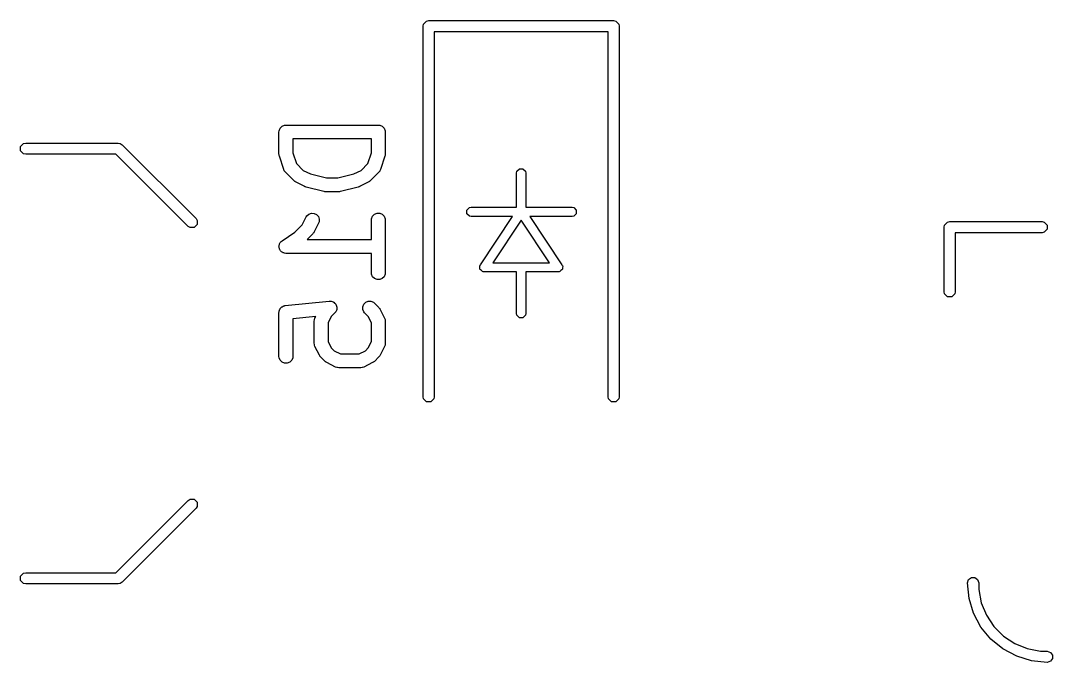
# Model space of a CAD drawing. Extents: x 104 to 228, y -134 to -58.
# Drawn here: x 167.97 to 179.14, y -109.88 to -102.94 of the extents above; entities that cross this region are included whole.
import ezdxf

# ---------------------------------------------------------------- set-up
doc = ezdxf.new("R2010")
doc.units = 0
doc.layers.add('BLACK', color=7, linetype='CONTINUOUS')

msp = doc.modelspace()

# ---------------------------------------------------------------- linework, layer by layer
at = {"layer": 'BLACK', "linetype": 'CONTINUOUS'}
for p, q in [((172.33, -103), (172.334567, -102.977039)), ((172.33, -107.01), (172.33, -103)), ((172.334567, -102.977039), (172.367039, -102.944567)), ((172.367039, -102.944567), (172.39, -102.94)), ((172.39, -102.94), (174.39, -102.94)), ((174.39, -102.94), (174.412961, -102.944567)), ((174.412961, -102.944567), (174.445433, -102.977039)), ((174.445433, -102.977039), (174.45, -103)), ((174.45, -103), (174.45, -107.01)), ((174.33, -103.06), (172.45, -103.06)), ((172.45, -103.06), (172.45, -107.01)), ((174.33, -107.01), (174.33, -103.06)), ((170.769819, -104.145714), (170.77126, -104.131082)), ((170.769819, -104.383809), (170.769819, -104.145714)), ((170.77126, -104.131082), (170.782459, -104.104046)), ((170.782459, -104.104046), (170.803151, -104.083354)), ((170.803151, -104.083354), (170.830187, -104.072155)), ((170.830187, -104.072155), (170.844819, -104.070714)), ((170.844819, -104.070714), (171.844819, -104.070714)), ((171.844819, -104.070714), (171.859451, -104.072155)), ((171.859451, -104.072155), (171.886487, -104.083354)), ((171.886487, -104.083354), (171.907179, -104.104046)), ((171.907179, -104.104046), (171.918378, -104.131082)), ((171.918378, -104.131082), (171.919819, -104.145714)), ((171.919819, -104.145714), (171.919819, -104.383809)), ((171.769819, -104.220714), (170.919819, -104.220714)), ((170.919819, -104.220714), (170.919819, -104.371638)), ((171.769819, -104.371639), (171.769819, -104.220714)), ((167.974567, -104.302039), (168.007039, -104.269567)), ((167.974567, -104.347961), (167.974567, -104.302039)), ((168.007039, -104.380433), (167.974567, -104.347961)), ((168.007039, -104.269567), (168.03, -104.265)), ((168.03, -104.265), (169.03, -104.265)), ((169.03, -104.265), (169.052961, -104.269567)), ((169.052961, -104.269567), (169.072426, -104.282574)), ((169.072426, -104.282574), (169.872427, -105.082574)), ((168.03, -104.385), (168.007039, -104.380433)), ((169.005148, -104.385), (168.03, -104.385)), ((169.787574, -105.167427), (169.005148, -104.385)), ((170.770548, -104.391214), (170.769819, -104.383809)), ((170.770408, -104.393189), (170.770548, -104.391214)), ((170.770998, -104.395786), (170.770408, -104.393189)), ((170.77126, -104.398441), (170.770998, -104.395786)), ((170.772018, -104.400272), (170.77126, -104.398441)), ((170.773668, -104.407526), (170.772018, -104.400272)), ((170.821287, -104.550383), (170.773668, -104.407526)), ((170.919819, -104.371638), (170.95799, -104.486152)), ((171.731648, -104.486151), (171.769819, -104.371639)), ((171.91597, -104.407527), (171.868351, -104.550383)), ((171.917619, -104.400271), (171.91597, -104.407527)), ((171.918378, -104.398441), (171.917619, -104.400271)), ((171.918639, -104.395787), (171.918378, -104.398441)), ((171.91923, -104.39319), (171.918639, -104.395787)), ((171.919819, -104.383809), (171.919089, -104.391215)), ((171.919089, -104.391215), (171.91923, -104.39319)), ((170.827281, -104.563808), (170.821287, -104.550383)), ((170.829046, -104.565843), (170.827281, -104.563808)), ((170.830078, -104.568334), (170.829046, -104.565843)), ((170.839405, -104.579699), (170.830078, -104.568334)), ((170.934643, -104.674937), (170.839405, -104.579699)), ((170.95799, -104.486152), (171.032103, -104.560265)), ((171.032103, -104.560265), (171.10909, -104.598758)), ((171.580547, -104.598758), (171.657534, -104.560264)), ((171.657534, -104.560264), (171.731648, -104.486151)), ((171.850233, -104.579699), (171.754994, -104.674937)), ((171.859561, -104.568334), (171.850233, -104.579699)), ((171.860592, -104.565843), (171.859561, -104.568334)), ((171.862357, -104.563809), (171.860592, -104.565843)), ((171.868351, -104.550383), (171.862357, -104.563809)), ((173.34, -104.59), (173.343806, -104.570866)), ((173.34, -104.96), (173.34, -104.59)), ((173.343806, -104.570866), (173.370866, -104.543806)), ((173.370866, -104.543806), (173.409134, -104.543806)), ((173.409134, -104.543806), (173.436194, -104.570866)), ((173.436194, -104.570866), (173.44, -104.59)), ((173.44, -104.59), (173.44, -104.96)), ((170.940393, -104.679657), (170.934643, -104.674937)), ((170.941692, -104.681154), (170.940393, -104.679657)), ((170.943946, -104.682573), (170.941692, -104.681154)), ((170.946008, -104.684265), (170.943946, -104.682573)), ((170.94784, -104.685023), (170.946008, -104.684265)), ((170.954135, -104.688986), (170.94784, -104.685023)), ((171.049373, -104.736605), (170.954135, -104.688986)), ((171.10909, -104.598758), (171.282624, -104.642142)), ((171.282624, -104.642142), (171.407013, -104.642142)), ((171.407013, -104.642142), (171.580547, -104.598758)), ((171.735502, -104.688986), (171.640264, -104.736605)), ((171.741798, -104.685022), (171.735502, -104.688986)), ((171.743628, -104.684265), (171.741798, -104.685022)), ((171.745686, -104.682575), (171.743628, -104.684265)), ((171.747945, -104.681154), (171.745686, -104.682575)), ((171.749244, -104.679655), (171.747945, -104.681154)), ((171.754994, -104.674937), (171.749244, -104.679655)), ((171.050442, -104.737014), (171.049373, -104.736605)), ((171.050878, -104.737337), (171.050442, -104.737014)), ((171.057014, -104.739529), (171.050878, -104.737337)), ((171.063104, -104.74186), (171.057014, -104.739529)), ((171.063644, -104.741898), (171.063104, -104.74186)), ((171.064724, -104.742284), (171.063644, -104.741898)), ((171.2552, -104.789903), (171.064724, -104.742284)), ((171.257736, -104.790278), (171.2552, -104.789903)), ((171.258758, -104.790701), (171.257736, -104.790278)), ((171.26427, -104.791243), (171.258758, -104.790701)), ((171.269744, -104.792053), (171.26427, -104.791243)), ((171.270836, -104.79189), (171.269744, -104.792053)), ((171.27339, -104.792142), (171.270836, -104.79189)), ((171.416247, -104.792142), (171.27339, -104.792142)), ((171.4188, -104.79189), (171.416247, -104.792142)), ((171.419893, -104.792053), (171.4188, -104.79189)), ((171.425366, -104.791243), (171.419893, -104.792053)), ((171.430879, -104.790701), (171.425366, -104.791243)), ((171.4319, -104.790278), (171.430879, -104.790701)), ((171.434437, -104.789903), (171.4319, -104.790278)), ((171.624913, -104.742284), (171.434437, -104.789903)), ((171.625992, -104.741898), (171.624913, -104.742284)), ((171.626532, -104.74186), (171.625992, -104.741898)), ((171.632613, -104.739532), (171.626532, -104.74186)), ((171.638759, -104.737337), (171.632613, -104.739532)), ((171.639194, -104.737014), (171.638759, -104.737337)), ((171.640264, -104.736605), (171.639194, -104.737014)), ((171.071283, -105.052111), (171.093391, -105.032938)), ((171.093391, -105.032938), (171.121152, -105.023684)), ((171.121152, -105.023684), (171.150342, -105.025758)), ((171.150342, -105.025758), (171.176517, -105.038846)), ((171.176517, -105.038846), (171.19569, -105.060953)), ((171.782459, -105.056427), (171.803151, -105.035735)), ((171.803151, -105.035735), (171.830187, -105.024536)), ((171.830187, -105.024536), (171.859451, -105.024536)), ((171.859451, -105.024536), (171.886487, -105.035735)), ((171.886487, -105.035735), (171.907179, -105.056427)), ((172.803806, -104.990866), (172.830866, -104.963806)), ((172.803806, -105.029134), (172.803806, -104.990866)), ((172.830866, -105.056194), (172.803806, -105.029134)), ((172.830866, -104.963806), (172.85, -104.96)), ((172.85, -104.96), (173.34, -104.96)), ((173.44, -104.96), (173.94, -104.96)), ((173.94, -104.96), (173.959134, -104.963806)), ((173.959134, -104.963806), (173.986194, -104.990866)), ((173.986194, -105.029134), (173.959134, -105.056194)), ((173.986194, -104.990866), (173.986194, -105.029134)), ((169.885433, -105.147961), (169.852961, -105.180433)), ((169.872427, -105.082574), (169.885433, -105.102039)), ((169.885433, -105.102039), (169.885433, -105.147961)), ((170.939894, -105.230286), (171.021275, -105.148906)), ((171.021275, -105.148906), (171.063451, -105.064554)), ((171.063451, -105.064554), (171.071283, -105.052111)), ((171.197615, -105.131636), (171.149996, -105.226874)), ((171.19569, -105.060953), (171.204944, -105.088715)), ((171.20287, -105.117905), (171.197615, -105.131636)), ((171.204944, -105.088715), (171.20287, -105.117905)), ((171.769819, -105.098095), (171.77126, -105.083463)), ((171.769819, -105.308809), (171.769819, -105.098095)), ((171.77126, -105.083463), (171.782459, -105.056427)), ((171.907179, -105.056427), (171.918378, -105.083463)), ((171.918378, -105.083463), (171.919819, -105.098095)), ((171.919819, -105.098095), (171.919819, -105.669523)), ((172.85, -105.06), (172.830866, -105.056194)), ((173.296574, -105.06), (172.85, -105.06)), ((172.948397, -105.582265), (173.296574, -105.06)), ((173.389999, -105.100138), (173.083426, -105.56)), ((173.696574, -105.56), (173.389999, -105.100138)), ((173.94, -105.06), (173.483426, -105.06)), ((173.483426, -105.06), (173.831602, -105.582265)), ((173.959134, -105.056194), (173.94, -105.06)), ((177.970567, -105.152039), (178.003039, -105.119567)), ((178.003039, -105.119567), (178.026, -105.115)), ((178.026, -105.115), (179.026, -105.115)), ((179.026, -105.115), (179.048961, -105.119567)), ((179.048961, -105.119567), (179.081433, -105.152039)), ((169.807039, -105.180433), (169.787574, -105.167427)), ((169.852961, -105.180433), (169.807039, -105.180433)), ((170.803216, -105.321405), (170.939894, -105.230286)), ((171.135947, -105.246366), (171.073504, -105.308809)), ((171.140667, -105.240615), (171.135947, -105.246366)), ((171.142164, -105.239317), (171.140667, -105.240615)), ((171.143583, -105.237062), (171.142164, -105.239317)), ((171.145275, -105.235001), (171.143583, -105.237062)), ((171.146033, -105.233168), (171.145275, -105.235001)), ((171.149996, -105.226874), (171.146033, -105.233168)), ((177.966, -105.175), (177.970567, -105.152039)), ((177.966, -105.875), (177.966, -105.175)), ((179.026, -105.235), (178.086, -105.235)), ((178.086, -105.235), (178.086, -105.875)), ((179.048961, -105.230433), (179.026, -105.235)), ((179.081433, -105.197961), (179.048961, -105.230433)), ((179.081433, -105.152039), (179.081433, -105.197961)), ((170.77126, -105.369177), (170.774101, -105.362316)), ((170.77126, -105.376525), (170.77126, -105.369177)), ((170.774101, -105.362316), (170.775558, -105.355036)), ((170.775558, -105.355036), (170.779646, -105.34893)), ((170.779646, -105.34893), (170.782459, -105.342141)), ((170.782459, -105.342141), (170.787709, -105.33689)), ((170.787709, -105.33689), (170.791841, -105.330721)), ((170.791841, -105.330721), (170.803099, -105.3215)), ((170.803099, -105.3215), (170.803151, -105.321449)), ((170.803151, -105.321449), (170.803173, -105.321439)), ((170.803173, -105.321439), (170.803216, -105.321405)), ((171.073504, -105.308809), (171.769819, -105.308809)), ((170.769819, -105.38373), (170.77126, -105.376525)), ((170.77126, -105.391014), (170.769819, -105.38373)), ((170.77126, -105.398441), (170.77126, -105.391014)), ((170.774072, -105.405229), (170.77126, -105.398441)), ((170.775498, -105.412438), (170.774072, -105.405229)), ((170.779617, -105.418616), (170.775498, -105.412438)), ((170.782459, -105.425477), (170.779617, -105.418616)), ((170.787654, -105.430672), (170.782459, -105.425477)), ((170.791731, -105.436787), (170.787654, -105.430672)), ((170.7979, -105.440918), (170.791731, -105.436787)), ((170.803151, -105.446169), (170.7979, -105.440918)), ((170.80994, -105.448981), (170.803151, -105.446169)), ((170.816046, -105.45307), (170.80994, -105.448981)), ((170.823326, -105.454526), (170.816046, -105.45307)), ((170.830187, -105.457368), (170.823326, -105.454526)), ((170.844663, -105.458793), (170.830187, -105.457368)), ((170.84474, -105.458809), (170.844663, -105.458793)), ((170.844766, -105.458803), (170.84474, -105.458809)), ((170.844819, -105.458809), (170.844766, -105.458803)), ((171.769819, -105.458809), (170.844819, -105.458809)), ((171.769819, -105.669523), (171.769819, -105.458809)), ((172.940951, -105.600297), (172.943806, -105.593383)), ((172.943806, -105.590866), (172.945576, -105.589095)), ((172.943806, -105.593383), (172.943806, -105.590866)), ((172.945576, -105.589095), (172.948397, -105.582265)), ((173.083426, -105.56), (173.696574, -105.56)), ((173.831602, -105.582265), (173.834422, -105.589094)), ((173.834422, -105.589094), (173.836194, -105.590866)), ((173.836194, -105.590866), (173.836194, -105.593383)), ((173.836194, -105.593383), (173.839049, -105.600296)), ((171.77126, -105.684155), (171.769819, -105.669523)), ((171.782459, -105.711191), (171.77126, -105.684155)), ((171.918378, -105.684155), (171.907179, -105.711191)), ((171.919819, -105.669523), (171.918378, -105.684155)), ((172.943806, -105.614572), (172.940951, -105.600297)), ((172.943806, -105.629134), (172.943806, -105.614572)), ((172.947446, -105.632774), (172.943806, -105.629134)), ((172.948456, -105.637822), (172.947446, -105.632774)), ((172.960569, -105.645897), (172.948456, -105.637822)), ((172.970866, -105.656194), (172.960569, -105.645897)), ((172.978203, -105.657653), (172.970866, -105.656194)), ((172.980297, -105.659049), (172.978203, -105.657653)), ((172.982751, -105.658558), (172.980297, -105.659049)), ((172.99, -105.66), (172.982751, -105.658558)), ((173.34, -105.66), (172.99, -105.66)), ((173.34, -106.11), (173.34, -105.66)), ((173.79, -105.66), (173.44, -105.66)), ((173.44, -105.66), (173.44, -106.11)), ((173.797248, -105.658558), (173.79, -105.66)), ((173.799703, -105.659049), (173.797248, -105.658558)), ((173.801796, -105.657653), (173.799703, -105.659049)), ((173.809134, -105.656194), (173.801796, -105.657653)), ((173.81943, -105.645897), (173.809134, -105.656194)), ((173.831544, -105.637822), (173.81943, -105.645897)), ((173.832553, -105.632774), (173.831544, -105.637822)), ((173.836194, -105.629134), (173.832553, -105.632774)), ((173.839049, -105.600296), (173.836194, -105.614571)), ((173.836194, -105.614571), (173.836194, -105.629134)), ((171.803151, -105.731883), (171.782459, -105.711191)), ((171.830187, -105.743082), (171.803151, -105.731883)), ((171.859451, -105.743082), (171.830187, -105.743082)), ((171.886487, -105.731883), (171.859451, -105.743082)), ((171.907179, -105.711191), (171.886487, -105.731883)), ((177.970567, -105.897961), (177.966, -105.875)), ((178.003039, -105.930433), (177.970567, -105.897961)), ((178.048961, -105.930433), (178.003039, -105.930433)), ((178.081433, -105.897961), (178.048961, -105.930433)), ((178.086, -105.875), (178.081433, -105.897961)), ((170.790212, -106.048673), (170.797153, -106.040191)), ((170.797153, -106.040191), (170.800479, -106.038406)), ((170.800479, -106.038406), (170.803151, -106.035735)), ((170.803151, -106.035735), (170.81328, -106.031539)), ((170.81328, -106.031539), (170.82294, -106.026357)), ((170.82294, -106.026357), (170.828464, -106.025249)), ((170.828464, -106.025249), (170.830187, -106.024536)), ((170.830187, -106.024536), (170.832024, -106.024536)), ((170.832024, -106.024536), (170.837356, -106.023467)), ((170.837356, -106.023467), (171.313546, -105.975848)), ((171.313546, -105.975848), (171.328249, -105.975826)), ((171.328249, -105.975826), (171.331865, -105.976917)), ((171.331865, -105.976917), (171.33564, -105.976917)), ((171.33564, -105.976917), (171.345764, -105.98111)), ((171.345764, -105.98111), (171.356265, -105.984279)), ((171.356265, -105.984279), (171.359189, -105.986671)), ((171.359189, -105.986671), (171.362676, -105.988116)), ((171.362676, -105.988116), (171.370424, -105.995864)), ((171.370424, -105.995864), (171.378913, -106.00281)), ((171.378913, -106.00281), (171.380698, -106.006138)), ((171.380698, -106.006138), (171.383369, -106.008809)), ((171.383369, -106.008809), (171.387562, -106.018933)), ((171.387562, -106.018933), (171.392747, -106.028597)), ((171.392747, -106.028597), (171.393122, -106.032356)), ((171.393122, -106.032356), (171.394568, -106.035845)), ((171.394568, -106.035845), (171.394568, -106.046806)), ((171.676021, -106.035845), (171.687219, -106.008809)), ((171.676021, -106.065108), (171.676021, -106.035845)), ((171.687219, -106.008809), (171.707912, -105.988116)), ((171.707912, -105.988116), (171.734948, -105.976917)), ((171.734948, -105.976917), (171.764211, -105.976917)), ((171.764211, -105.976917), (171.791247, -105.988115)), ((171.791247, -105.988115), (171.802612, -105.997442)), ((171.802612, -105.997442), (171.850232, -106.045061)), ((170.769819, -106.098095), (170.770351, -106.092683)), ((170.769819, -106.574285), (170.769819, -106.098095)), ((170.770169, -106.090855), (170.770707, -106.089068)), ((170.770351, -106.092683), (170.770169, -106.090855)), ((170.770707, -106.089068), (170.77126, -106.083463)), ((170.77126, -106.083463), (170.775454, -106.073336)), ((170.775454, -106.073336), (170.778622, -106.062839)), ((170.778622, -106.062839), (170.781013, -106.059915)), ((170.781013, -106.059915), (170.782459, -106.056427)), ((170.782459, -106.056427), (170.790212, -106.048673)), ((171.168009, -106.14115), (170.919819, -106.165969)), ((171.158689, -106.159792), (171.168009, -106.14115)), ((171.335029, -106.142522), (171.300771, -106.211038)), ((171.374042, -106.103509), (171.335029, -106.142522)), ((171.383369, -106.092144), (171.374042, -106.103509)), ((171.384814, -106.088655), (171.383369, -106.092144)), ((171.387206, -106.085732), (171.384814, -106.088655)), ((171.390373, -106.075234), (171.387206, -106.085732)), ((171.394568, -106.065108), (171.390373, -106.075234)), ((171.394568, -106.046806), (171.395659, -106.057716)), ((171.395659, -106.057716), (171.394568, -106.061331)), ((171.394568, -106.061331), (171.394568, -106.065108)), ((171.68722, -106.092144), (171.676021, -106.065108)), ((171.696548, -106.10351), (171.68722, -106.092144)), ((171.735561, -106.142522), (171.696548, -106.10351)), ((171.769819, -106.211038), (171.735561, -106.142522)), ((171.850232, -106.045061), (171.85495, -106.05081)), ((171.85495, -106.05081), (171.85645, -106.052111)), ((171.85645, -106.052111), (171.857872, -106.05437)), ((171.857872, -106.05437), (171.85956, -106.056427)), ((171.85956, -106.056427), (171.860317, -106.058254)), ((171.860317, -106.058254), (171.864282, -106.064554)), ((171.864282, -106.064554), (171.911901, -106.159792)), ((173.343806, -106.129134), (173.34, -106.11)), ((173.370866, -106.156194), (173.343806, -106.129134)), ((173.436194, -106.129134), (173.409134, -106.156194)), ((173.44, -106.11), (173.436194, -106.129134)), ((170.919819, -106.165969), (170.919819, -106.574285)), ((171.150771, -106.193333), (171.152212, -106.178701)), ((171.150771, -106.431428), (171.150771, -106.193333)), ((171.152212, -106.178701), (171.153243, -106.176211)), ((171.153243, -106.176211), (171.153434, -106.173524)), ((171.153434, -106.173524), (171.158689, -106.159792)), ((171.300771, -106.211038), (171.300771, -106.413723)), ((171.769819, -106.413723), (171.769819, -106.211038)), ((171.911901, -106.159792), (171.917156, -106.173523)), ((171.917156, -106.173523), (171.917347, -106.176212)), ((171.917347, -106.176212), (171.918378, -106.178701)), ((171.918378, -106.178701), (171.919819, -106.193333)), ((171.919819, -106.193333), (171.919819, -106.431428)), ((173.409134, -106.156194), (173.370866, -106.156194)), ((171.152212, -106.44606), (171.150771, -106.431428)), ((171.153243, -106.448549), (171.152212, -106.44606)), ((171.153434, -106.451237), (171.153243, -106.448549)), ((171.158689, -106.464969), (171.153434, -106.451237)), ((171.206308, -106.560207), (171.158689, -106.464969)), ((171.300771, -106.413723), (171.335029, -106.482239)), ((171.335029, -106.482239), (171.365436, -106.512646)), ((171.705153, -106.512645), (171.735561, -106.482238)), ((171.735561, -106.482238), (171.769819, -106.413723)), ((171.911901, -106.464969), (171.864282, -106.560207)), ((171.917156, -106.451238), (171.911901, -106.464969)), ((171.917347, -106.448548), (171.917156, -106.451238)), ((171.918378, -106.44606), (171.917347, -106.448548)), ((171.919819, -106.431428), (171.918378, -106.44606)), ((170.77126, -106.588917), (170.769819, -106.574285)), ((170.782459, -106.615953), (170.77126, -106.588917)), ((170.918378, -106.588917), (170.907179, -106.615953)), ((170.919819, -106.574285), (170.918378, -106.588917)), ((171.210272, -106.566506), (171.206308, -106.560207)), ((171.21103, -106.568334), (171.210272, -106.566506)), ((171.212718, -106.57039), (171.21103, -106.568334)), ((171.21414, -106.57265), (171.212718, -106.57039)), ((171.215638, -106.573949), (171.21414, -106.57265)), ((171.220357, -106.579699), (171.215638, -106.573949)), ((171.267976, -106.627318), (171.220357, -106.579699)), ((171.365436, -106.512646), (171.433952, -106.546904)), ((171.433952, -106.546904), (171.636637, -106.546904)), ((171.636637, -106.546904), (171.705153, -106.512645)), ((171.850232, -106.5797), (171.802612, -106.627319)), ((171.85495, -106.57395), (171.850232, -106.5797)), ((171.85645, -106.57265), (171.85495, -106.57395)), ((171.857872, -106.57039), (171.85645, -106.57265)), ((171.85956, -106.568334), (171.857872, -106.57039)), ((171.860317, -106.566506), (171.85956, -106.568334)), ((171.864282, -106.560207), (171.860317, -106.566506)), ((170.803151, -106.636645), (170.782459, -106.615953)), ((170.830187, -106.647844), (170.803151, -106.636645)), ((170.859451, -106.647844), (170.830187, -106.647844)), ((170.886487, -106.636645), (170.859451, -106.647844)), ((170.907179, -106.615953), (170.886487, -106.636645)), ((171.273725, -106.632036), (171.267976, -106.627318)), ((171.275025, -106.633535), (171.273725, -106.632036)), ((171.277284, -106.634956), (171.275025, -106.633535)), ((171.279341, -106.636645), (171.277284, -106.634956)), ((171.281168, -106.637402), (171.279341, -106.636645)), ((171.287468, -106.641367), (171.281168, -106.637402)), ((171.382706, -106.688986), (171.287468, -106.641367)), ((171.396437, -106.694241), (171.382706, -106.688986)), ((171.399126, -106.694432), (171.396437, -106.694241)), ((171.401615, -106.695463), (171.399126, -106.694432)), ((171.416247, -106.696904), (171.401615, -106.695463)), ((171.654342, -106.696904), (171.416247, -106.696904)), ((171.668974, -106.695463), (171.654342, -106.696904)), ((171.671463, -106.694431), (171.668974, -106.695463)), ((171.674151, -106.694241), (171.671463, -106.694431)), ((171.687883, -106.688986), (171.674151, -106.694241)), ((171.783121, -106.641367), (171.687883, -106.688986)), ((171.789417, -106.637403), (171.783121, -106.641367)), ((171.791247, -106.636646), (171.789417, -106.637403)), ((171.793305, -106.634956), (171.791247, -106.636646)), ((171.795564, -106.633535), (171.793305, -106.634956)), ((171.796863, -106.632036), (171.795564, -106.633535)), ((171.802612, -106.627319), (171.796863, -106.632036)), ((172.334567, -107.032961), (172.33, -107.01)), ((172.367039, -107.065433), (172.334567, -107.032961)), ((172.445433, -107.032961), (172.412961, -107.065433)), ((172.45, -107.01), (172.445433, -107.032961)), ((174.334567, -107.032961), (174.33, -107.01)), ((174.367039, -107.065433), (174.334567, -107.032961)), ((174.445433, -107.032961), (174.412961, -107.065433)), ((174.45, -107.01), (174.445433, -107.032961)), ((172.412961, -107.065433), (172.367039, -107.065433)), ((174.412961, -107.065433), (174.367039, -107.065433)), ((169.005148, -108.915), (169.787574, -108.132573)), ((169.787574, -108.132573), (169.807039, -108.119567)), ((169.807039, -108.119567), (169.852961, -108.119567)), ((169.852961, -108.119567), (169.885433, -108.152039)), ((169.885433, -108.152039), (169.885433, -108.197961)), ((169.872427, -108.217426), (169.072426, -109.017426)), ((169.885433, -108.197961), (169.872427, -108.217426)), ((167.974567, -108.952039), (168.007039, -108.919567)), ((168.007039, -108.919567), (168.03, -108.915)), ((168.03, -108.915), (169.005148, -108.915)), ((167.974567, -108.997961), (167.974567, -108.952039)), ((168.007039, -109.030433), (167.974567, -108.997961)), ((168.03, -109.035), (168.007039, -109.030433)), ((169.03, -109.035), (168.03, -109.035)), ((169.052961, -109.030433), (169.03, -109.035)), ((169.072426, -109.017426), (169.052961, -109.030433)), ((178.22, -109.025), (178.231459, -108.989733)), ((178.236525, -109.192778), (178.22, -109.025)), ((178.231459, -108.989733), (178.261459, -108.967937)), ((178.261459, -108.967937), (178.298541, -108.967937)), ((178.298541, -108.967937), (178.328541, -108.989733)), ((178.328541, -108.989733), (178.34, -109.025)), ((178.34, -109.025), (178.34, -109.097884)), ((178.34, -109.097884), (178.368437, -109.24085)), ((178.285464, -109.354108), (178.236525, -109.192778)), ((178.368437, -109.24085), (178.42422, -109.375522)), ((178.364936, -109.50279), (178.285464, -109.354108)), ((178.42422, -109.375522), (178.505204, -109.496723)), ((178.471888, -109.633112), (178.364936, -109.50279)), ((178.505204, -109.496723), (178.608277, -109.599796)), ((178.608277, -109.599796), (178.729478, -109.68078)), ((178.60221, -109.740064), (178.471888, -109.633112)), ((178.729478, -109.68078), (178.86415, -109.736563)), ((178.750892, -109.819536), (178.60221, -109.740064)), ((178.912222, -109.868475), (178.750892, -109.819536)), ((178.86415, -109.736563), (179.007116, -109.765)), ((179.007116, -109.765), (179.08, -109.765)), ((179.08, -109.765), (179.115267, -109.776459)), ((179.115267, -109.776459), (179.137063, -109.806459)), ((179.137063, -109.806459), (179.137063, -109.843541)), ((179.08, -109.885), (178.912222, -109.868475)), ((179.115267, -109.873541), (179.08, -109.885)), ((179.137063, -109.843541), (179.115267, -109.873541))]:
    msp.add_line(p, q, dxfattribs=at)

doc.saveas('drawing.dxf')
